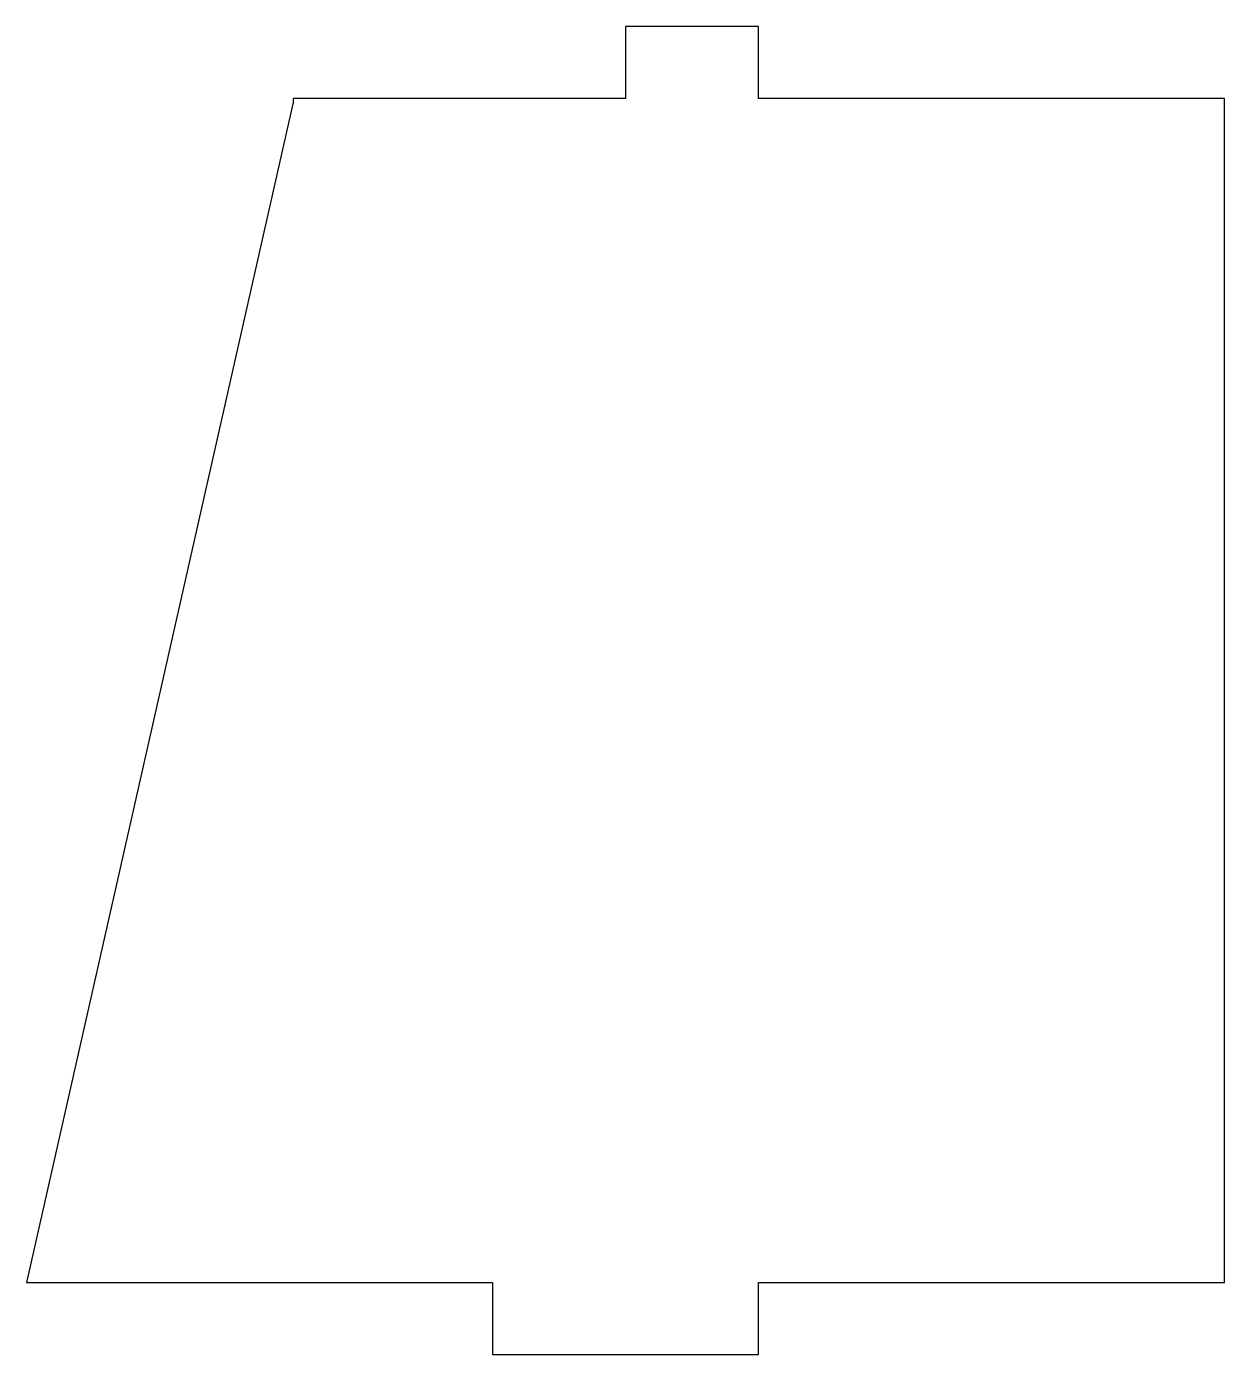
# Model space of a CAD drawing. Header units: millimetres. Extents: x -101 to -56, y 9 to 58.9.
import ezdxf

# ---------------------------------------------------------------- set-up
doc = ezdxf.new("R2010")
doc.units = ezdxf.units.MM
doc.layers.get('0').update_dxf_attribs({"linetype": 'CONTINUOUS'})

msp = doc.modelspace()

# ---------------------------------------------------------------- linework, layer by layer
msp.add_lwpolyline([(-78.516, 56.184), (-91.002, 56.184), (-91.002, 55.984), (-91.016, 55.984), (-101.016, 11.684), (-83.516, 11.684), (-83.516, 8.984), (-73.516, 8.984), (-73.516, 11.684), (-56.016, 11.684), (-56.016, 56.184), (-68.516, 56.184), (-73.516, 56.184), (-73.516, 58.884), (-78.516, 58.884)], close=True)

doc.saveas('drawing.dxf')
